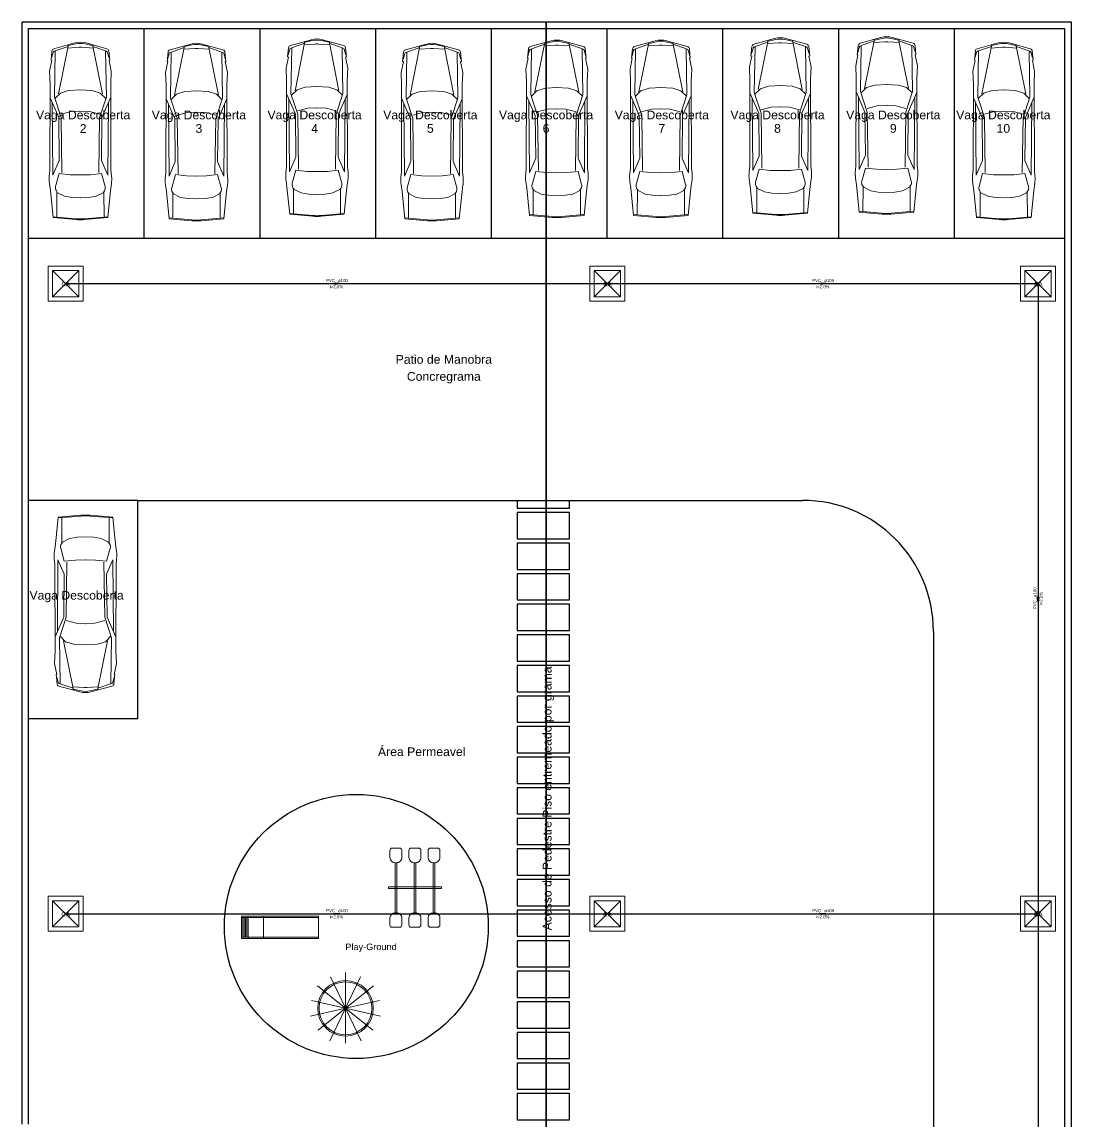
# Model space of a CAD drawing. Header units: inches. Extents: x -27 to 114, y -35 to 60.
# Drawn here: x 10.74 to 34.76, y -0.48 to 24.7 of the extents above; entities that cross this region are included whole.
import ezdxf

# ---------------------------------------------------------------- set-up
doc = ezdxf.new("R2010")
doc.units = ezdxf.units.IN
doc.header["$LTSCALE"] = 10
doc.header["$MEASUREMENT"] = 0
doc.linetypes.add('Dashed', pattern=[0.75, 0.5, -0.25])
for name, color, linetype, lineweight in [('AP-Conexões', 8, 'Continuous', 20), ('AP-Sentido tubo', 8, 'Continuous', 20), ('AP-Textos tubo', 7, 'Continuous', 20), ('AP-Tubos', 6, 'Continuous', 30), ('LINVISTA', 4, 'Continuous', 30), ('Simbolos', 160, 'Continuous', 20), ('Simbolos_int', 5, 'Continuous', 5), ('xmoveis', 253, 'Continuous', 20), ('xmuro', 4, 'Continuous', 30), ('xpiso', 4, 'Continuous', 30), ('xprojecao', 4, 'Continuous', 30), ('xtexto', 7, 'Continuous', 20)]:
    doc.layers.add(name, color=color, linetype=linetype, lineweight=lineweight)
doc.styles.add('Arial', font='arial.ttf')
doc.dimstyles.get("Standard").update_dxf_attribs({"dimtxt": 0.18, "dimasz": 0.18, "dimexe": 0.18, "dimexo": 0.0625, "dimgap": 0.09, "dimtad": 0, "dimtih": 1, "dimtoh": 1, "dimdec": 4, "dimzin": 0, "dimdsep": 46, "dimtxsty": 'Standard', "dimcen": 0.09, "dimadec": 0, "dimazin": 0, "dimtfac": 1, "dimtdec": 4, "dimtofl": 0, "dimtmove": 0, "dimatfit": 3, "dimfxl": 0, "dimtolj": 1, "dimtzin": 0, "dimarcsym": 0})

msp = doc.modelspace()

# ---------------------------------------------------------------- linework, layer by layer
at = {"layer": 'AP-Conexões', "linetype": 'Continuous'}
for p, q in [((11.737, 18.711), (11.787, 18.711)), ((11.787, 18.736), (11.787, 18.686)), ((24.09, 18.736), (24.09, 18.686)), ((24.14, 18.711), (24.09, 18.711)), ((24.14, 18.711), (24.19, 18.711)), ((24.19, 18.736), (24.19, 18.686)), ((33.953, 18.736), (33.953, 18.686)), ((34.003, 18.711), (33.953, 18.711)), ((33.978, 18.661), (34.028, 18.661)), ((34.003, 18.711), (34.003, 18.661)), ((11.737, 4.287), (11.787, 4.287)), ((11.787, 4.312), (11.787, 4.262)), ((24.09, 4.312), (24.09, 4.262)), ((24.14, 4.287), (24.09, 4.287)), ((24.14, 4.287), (24.19, 4.287)), ((24.19, 4.312), (24.19, 4.262)), ((33.953, 4.312), (33.953, 4.262)), ((34.003, 4.287), (33.953, 4.287)), ((33.978, 4.337), (34.028, 4.337)), ((34.003, 4.287), (34.003, 4.337)), ((34.003, 4.287), (34.003, 4.237)), ((33.978, 4.237), (34.028, 4.237))]:
    msp.add_line(p, q, dxfattribs=at)
at = {"layer": 'AP-Tubos'}
for p, q in [((11.787, 18.711), (24.09, 18.711)), ((24.19, 18.711), (33.953, 18.711)), ((34.003, 18.661), (34.003, 4.337)), ((11.787, 4.287), (24.09, 4.287)), ((24.19, 4.287), (33.953, 4.287)), ((34.003, 4.237), (34.003, -7.553))]:
    msp.add_line(p, q, dxfattribs=at)
at = {"layer": 'LINVISTA'}
msp.add_circle((18.393, 3.996), 3.022, dxfattribs=at)
at = {"layer": 'Simbolos', "linetype": 'Continuous'}
for points in [[(11.337, 18.311), (12.137, 18.311), (12.137, 19.111), (11.337, 19.111), (11.337, 18.311)], [(23.74, 18.311), (24.54, 18.311), (24.54, 19.111), (23.74, 19.111), (23.74, 18.311)], [(33.603, 18.311), (34.403, 18.311), (34.403, 19.111), (33.603, 19.111), (33.603, 18.311)], [(11.337, 3.887), (12.137, 3.887), (12.137, 4.687), (11.337, 4.687), (11.337, 3.887)], [(23.74, 3.887), (24.54, 3.887), (24.54, 4.687), (23.74, 4.687), (23.74, 3.887)], [(33.603, 3.887), (34.403, 3.887), (34.403, 4.687), (33.603, 4.687), (33.603, 3.887)]]:
    msp.add_lwpolyline(points, close=True, dxfattribs=at)
at = {"layer": 'Simbolos_int', "linetype": 'Dashed'}
for p, q in [((11.437, 19.011), (12.037, 18.411)), ((12.037, 19.011), (11.437, 18.411)), ((23.84, 19.011), (24.44, 18.411)), ((24.44, 19.011), (23.84, 18.411)), ((33.703, 19.011), (34.303, 18.411)), ((34.303, 19.011), (33.703, 18.411)), ((11.437, 4.587), (12.037, 3.987)), ((12.037, 4.587), (11.437, 3.987)), ((23.84, 4.587), (24.44, 3.987)), ((24.44, 4.587), (23.84, 3.987)), ((33.703, 4.587), (34.303, 3.987)), ((34.303, 4.587), (33.703, 3.987))]:
    msp.add_line(p, q, dxfattribs=at)
for points in [[(11.437, 18.411), (12.037, 18.411), (12.037, 19.011), (11.437, 19.011), (11.437, 18.411)], [(23.84, 18.411), (24.44, 18.411), (24.44, 19.011), (23.84, 19.011), (23.84, 18.411)], [(33.703, 18.411), (34.303, 18.411), (34.303, 19.011), (33.703, 19.011), (33.703, 18.411)], [(11.437, 3.987), (12.037, 3.987), (12.037, 4.587), (11.437, 4.587), (11.437, 3.987)], [(23.84, 3.987), (24.44, 3.987), (24.44, 4.587), (23.84, 4.587), (23.84, 3.987)], [(33.703, 3.987), (34.303, 3.987), (34.303, 4.587), (33.703, 4.587), (33.703, 3.987)]]:
    msp.add_lwpolyline(points, close=True, dxfattribs=at)
at = {"layer": 'xmoveis'}
for p, q in [((11.468, 24.09), (11.946, 24.221)), ((11.799, 24.183), (11.572, 23.053)), ((11.796, 24.162), (11.973, 24.2)), ((12.354, 24.162), (12.177, 24.2)), ((12.682, 24.09), (12.204, 24.221)), ((12.35, 24.183), (12.578, 23.053)), ((14.127, 24.064), (14.604, 24.195)), ((14.454, 24.137), (14.631, 24.175)), ((15.013, 24.137), (14.836, 24.175)), ((15.34, 24.064), (14.862, 24.195)), ((16.886, 24.165), (17.363, 24.296)), ((17.21, 24.215), (16.893, 24.105)), ((17.217, 24.258), (16.989, 23.128)), ((17.462, 24.196), (17.202, 24.18)), ((17.213, 24.237), (17.39, 24.275)), ((17.522, 24.196), (17.783, 24.18)), ((17.771, 24.237), (17.594, 24.275)), ((18.099, 24.165), (17.621, 24.296)), ((17.768, 24.258), (17.995, 23.128)), ((17.774, 24.215), (18.091, 24.105)), ((19.519, 24.064), (19.997, 24.195)), ((19.847, 24.137), (20.023, 24.175)), ((20.405, 24.137), (20.228, 24.175)), ((20.733, 24.064), (20.255, 24.195)), ((22.378, 24.14), (22.856, 24.271)), ((22.703, 24.19), (22.386, 24.08)), ((22.71, 24.233), (22.482, 23.103)), ((22.706, 24.212), (22.883, 24.25)), ((23.264, 24.212), (23.087, 24.25)), ((23.592, 24.14), (23.114, 24.271)), ((23.26, 24.233), (23.488, 23.103)), ((23.267, 24.19), (23.584, 24.08)), ((24.761, 24.14), (25.239, 24.271)), ((25.086, 24.19), (24.769, 24.08)), ((25.092, 24.233), (24.864, 23.103)), ((25.088, 24.212), (25.265, 24.25)), ((25.647, 24.212), (25.47, 24.25)), ((25.974, 24.14), (25.497, 24.271)), ((25.643, 24.233), (25.871, 23.103)), ((25.65, 24.19), (25.966, 24.08)), ((27.495, 24.19), (27.972, 24.321)), ((27.819, 24.24), (27.503, 24.13)), ((27.826, 24.283), (27.598, 23.153)), ((28.071, 24.221), (27.811, 24.205)), ((27.822, 24.262), (27.999, 24.3)), ((28.131, 24.221), (28.392, 24.205)), ((28.381, 24.262), (28.204, 24.3)), ((28.708, 24.19), (28.23, 24.321)), ((28.377, 24.283), (28.605, 23.153)), ((28.383, 24.24), (28.7, 24.13)), ((29.927, 24.215), (30.405, 24.346)), ((30.252, 24.266), (29.936, 24.155)), ((30.259, 24.308), (30.031, 23.178)), ((30.504, 24.246), (30.244, 24.23)), ((30.255, 24.287), (30.432, 24.325)), ((30.564, 24.246), (30.825, 24.23)), ((30.814, 24.287), (30.637, 24.325)), ((31.141, 24.215), (30.663, 24.346)), ((30.81, 24.308), (31.038, 23.178)), ((30.816, 24.266), (31.133, 24.155)), ((32.611, 24.09), (33.089, 24.221)), ((32.943, 24.183), (32.715, 23.053)), ((32.939, 24.162), (33.116, 24.2)), ((33.497, 24.162), (33.32, 24.2)), ((33.825, 24.09), (33.347, 24.221)), ((33.493, 24.183), (33.721, 23.053)), ((11.402, 23.826), (11.423, 24.037)), ((11.45, 24.002), (11.413, 23.869)), ((11.793, 24.14), (11.476, 24.03)), ((11.496, 24.032), (11.48, 22.983)), ((12.045, 24.121), (11.784, 24.105)), ((12.105, 24.121), (12.365, 24.105)), ((12.357, 24.14), (12.674, 24.03)), ((12.653, 24.032), (12.67, 22.983)), ((12.699, 24.002), (12.736, 23.869)), ((12.748, 23.826), (12.726, 24.037)), ((14.061, 23.8), (14.082, 24.012)), ((14.109, 23.977), (14.072, 23.844)), ((14.451, 24.115), (14.135, 24.005)), ((14.155, 24.007), (14.138, 22.957)), ((14.458, 24.158), (14.23, 23.027)), ((14.703, 24.096), (14.443, 24.08)), ((14.763, 24.096), (15.024, 24.08)), ((15.009, 24.158), (15.237, 23.027)), ((15.015, 24.115), (15.332, 24.005)), ((15.312, 24.007), (15.329, 22.957)), ((15.358, 23.977), (15.395, 23.844)), ((15.406, 23.8), (15.385, 24.012)), ((16.819, 23.901), (16.841, 24.112)), ((16.868, 24.077), (16.831, 23.944)), ((16.914, 24.107), (16.897, 23.058)), ((18.071, 24.107), (18.087, 23.058)), ((18.117, 24.077), (18.154, 23.944)), ((18.165, 23.901), (18.144, 24.112)), ((19.453, 23.8), (19.474, 24.012)), ((19.501, 23.977), (19.464, 23.844)), ((19.844, 24.115), (19.527, 24.005)), ((19.547, 24.007), (19.531, 22.957)), ((19.85, 24.158), (19.623, 23.027)), ((20.096, 24.096), (19.835, 24.08)), ((20.156, 24.096), (20.416, 24.08)), ((20.401, 24.158), (20.629, 23.027)), ((20.408, 24.115), (20.725, 24.005)), ((20.704, 24.007), (20.721, 22.957)), ((20.75, 23.977), (20.787, 23.844)), ((20.798, 23.8), (20.777, 24.012)), ((22.312, 23.876), (22.334, 24.087)), ((22.36, 24.052), (22.324, 23.919)), ((22.406, 24.082), (22.39, 23.033)), ((22.955, 24.171), (22.694, 24.155)), ((23.015, 24.171), (23.276, 24.155)), ((23.564, 24.082), (23.58, 23.033)), ((23.61, 24.052), (23.646, 23.919)), ((23.658, 23.876), (23.636, 24.087)), ((24.695, 23.876), (24.716, 24.087)), ((24.743, 24.052), (24.706, 23.919)), ((24.789, 24.082), (24.772, 23.033)), ((25.338, 24.171), (25.077, 24.155)), ((25.398, 24.171), (25.658, 24.155)), ((25.946, 24.082), (25.963, 23.033)), ((25.992, 24.052), (26.029, 23.919)), ((26.04, 23.876), (26.019, 24.087)), ((27.395, 23.674), (27.446, 23.922)), ((27.429, 23.926), (27.45, 24.137)), ((27.446, 23.922), (27.429, 23.926)), ((27.477, 24.102), (27.44, 23.969)), ((27.523, 24.132), (27.506, 23.083)), ((28.68, 24.132), (28.697, 23.083)), ((28.726, 24.102), (28.763, 23.969)), ((28.774, 23.926), (28.753, 24.137)), ((28.757, 23.922), (28.774, 23.926)), ((28.808, 23.674), (28.757, 23.922)), ((29.827, 23.699), (29.879, 23.947)), ((29.862, 23.951), (29.883, 24.162)), ((29.879, 23.947), (29.862, 23.951)), ((29.91, 24.128), (29.873, 23.994)), ((29.956, 24.157), (29.939, 23.108)), ((31.113, 24.157), (31.13, 23.108)), ((31.159, 24.128), (31.196, 23.994)), ((31.207, 23.951), (31.186, 24.162)), ((31.19, 23.947), (31.207, 23.951)), ((31.241, 23.699), (31.19, 23.947)), ((32.545, 23.826), (32.567, 24.037)), ((32.593, 24.002), (32.557, 23.869)), ((32.936, 24.14), (32.619, 24.03)), ((32.639, 24.032), (32.623, 22.983)), ((33.188, 24.121), (32.927, 24.105)), ((33.248, 24.121), (33.509, 24.105)), ((33.5, 24.14), (33.817, 24.03)), ((33.797, 24.032), (33.813, 22.983)), ((33.843, 24.002), (33.879, 23.869)), ((33.891, 23.826), (33.869, 24.037)), ((11.368, 23.574), (11.419, 23.821)), ((11.419, 23.821), (11.402, 23.826)), ((12.73, 23.821), (12.748, 23.826)), ((12.782, 23.574), (12.73, 23.821)), ((14.027, 23.548), (14.078, 23.796)), ((14.078, 23.796), (14.061, 23.8)), ((15.389, 23.796), (15.406, 23.8)), ((15.44, 23.548), (15.389, 23.796)), ((16.786, 23.649), (16.837, 23.897)), ((16.837, 23.897), (16.819, 23.901)), ((18.148, 23.897), (18.165, 23.901)), ((18.199, 23.649), (18.148, 23.897)), ((19.419, 23.548), (19.47, 23.796)), ((19.47, 23.796), (19.453, 23.8)), ((20.781, 23.796), (20.798, 23.8)), ((20.833, 23.548), (20.781, 23.796)), ((22.278, 23.624), (22.33, 23.871)), ((22.33, 23.871), (22.312, 23.876)), ((23.64, 23.871), (23.658, 23.876)), ((23.692, 23.624), (23.64, 23.871)), ((24.661, 23.624), (24.712, 23.871)), ((24.712, 23.871), (24.695, 23.876)), ((26.023, 23.871), (26.04, 23.876)), ((26.074, 23.624), (26.023, 23.871)), ((27.407, 23.381), (27.395, 23.674)), ((28.796, 23.381), (28.808, 23.674)), ((29.84, 23.406), (29.827, 23.699)), ((31.229, 23.406), (31.241, 23.699)), ((32.511, 23.574), (32.563, 23.821)), ((32.563, 23.821), (32.545, 23.826)), ((33.873, 23.821), (33.891, 23.826)), ((33.925, 23.574), (33.873, 23.821)), ((11.38, 23.281), (11.368, 23.574)), ((12.769, 23.281), (12.782, 23.574)), ((14.039, 23.256), (14.027, 23.548)), ((15.428, 23.256), (15.44, 23.548)), ((16.798, 23.356), (16.786, 23.649)), ((18.187, 23.356), (18.199, 23.649)), ((19.431, 23.256), (19.419, 23.548)), ((20.82, 23.256), (20.833, 23.548)), ((22.29, 23.331), (22.278, 23.624)), ((23.68, 23.331), (23.692, 23.624)), ((24.673, 23.331), (24.661, 23.624)), ((26.062, 23.331), (26.074, 23.624)), ((32.523, 23.281), (32.511, 23.574)), ((33.913, 23.281), (33.925, 23.574)), ((11.375, 21.307), (11.38, 23.281)), ((12.775, 21.307), (12.769, 23.281)), ((14.033, 21.281), (14.039, 23.256)), ((15.433, 21.281), (15.428, 23.256)), ((16.792, 21.382), (16.798, 23.356)), ((17.223, 23.208), (17.036, 23.149)), ((17.505, 23.223), (17.223, 23.208)), ((17.479, 23.223), (17.762, 23.208)), ((17.762, 23.208), (17.949, 23.149)), ((18.192, 21.382), (18.187, 23.356)), ((19.426, 21.281), (19.431, 23.256)), ((20.826, 21.281), (20.82, 23.256)), ((22.285, 21.357), (22.29, 23.331)), ((22.716, 23.183), (22.528, 23.124)), ((22.998, 23.198), (22.716, 23.183)), ((22.972, 23.198), (23.254, 23.183)), ((23.254, 23.183), (23.442, 23.124)), ((23.685, 21.357), (23.68, 23.331)), ((24.668, 21.357), (24.673, 23.331)), ((25.098, 23.183), (24.911, 23.124)), ((25.381, 23.198), (25.098, 23.183)), ((25.355, 23.198), (25.637, 23.183)), ((25.637, 23.183), (25.824, 23.124)), ((26.068, 21.357), (26.062, 23.331)), ((27.401, 21.407), (27.407, 23.381)), ((27.645, 23.174), (27.518, 23.051)), ((27.832, 23.233), (27.645, 23.174)), ((28.114, 23.248), (27.832, 23.233)), ((28.088, 23.248), (28.371, 23.233)), ((28.371, 23.233), (28.558, 23.174)), ((28.558, 23.174), (28.685, 23.051)), ((28.801, 21.407), (28.796, 23.381)), ((29.834, 21.432), (29.84, 23.406)), ((30.078, 23.199), (29.951, 23.076)), ((30.265, 23.258), (30.078, 23.199)), ((30.547, 23.273), (30.265, 23.258)), ((30.521, 23.273), (30.804, 23.258)), ((30.804, 23.258), (30.991, 23.199)), ((30.991, 23.199), (31.118, 23.076)), ((31.234, 21.432), (31.229, 23.406)), ((32.518, 21.307), (32.523, 23.281)), ((33.918, 21.307), (33.913, 23.281)), ((11.383, 22.964), (11.58, 22.511)), ((11.48, 22.983), (11.634, 22.514)), ((11.618, 23.074), (11.491, 22.951)), ((11.805, 23.132), (11.618, 23.074)), ((12.088, 23.148), (11.805, 23.132)), ((12.062, 23.148), (12.344, 23.132)), ((12.344, 23.132), (12.531, 23.074)), ((12.67, 22.983), (12.516, 22.514)), ((12.531, 23.074), (12.658, 22.951)), ((12.766, 22.964), (12.569, 22.511)), ((14.042, 22.939), (14.239, 22.486)), ((14.138, 22.957), (14.292, 22.489)), ((14.277, 23.049), (14.15, 22.926)), ((14.464, 23.107), (14.277, 23.049)), ((14.746, 23.123), (14.464, 23.107)), ((14.72, 23.123), (15.003, 23.107)), ((15.003, 23.107), (15.19, 23.049)), ((15.329, 22.957), (15.174, 22.489)), ((15.19, 23.049), (15.317, 22.926)), ((15.425, 22.939), (15.228, 22.486)), ((16.801, 23.039), (16.998, 22.587)), ((16.863, 21.273), (16.849, 22.929)), ((16.897, 23.058), (17.051, 22.589)), ((17.036, 23.149), (16.909, 23.026)), ((18.087, 23.058), (17.933, 22.589)), ((17.949, 23.149), (18.076, 23.026)), ((18.184, 23.039), (17.987, 22.587)), ((18.122, 21.273), (18.136, 22.929)), ((19.434, 22.939), (19.631, 22.486)), ((19.531, 22.957), (19.685, 22.489)), ((19.669, 23.049), (19.542, 22.926)), ((19.856, 23.107), (19.669, 23.049)), ((20.139, 23.123), (19.856, 23.107)), ((20.113, 23.123), (20.395, 23.107)), ((20.395, 23.107), (20.582, 23.049)), ((20.721, 22.957), (20.567, 22.489)), ((20.582, 23.049), (20.709, 22.926)), ((20.817, 22.939), (20.62, 22.486)), ((22.293, 23.014), (22.491, 22.562)), ((22.39, 23.033), (22.544, 22.564)), ((22.528, 23.124), (22.401, 23.001)), ((23.58, 23.033), (23.426, 22.564)), ((23.442, 23.124), (23.569, 23.001)), ((23.677, 23.014), (23.479, 22.562)), ((24.676, 23.014), (24.873, 22.562)), ((24.772, 23.033), (24.927, 22.564)), ((24.911, 23.124), (24.784, 23.001)), ((25.963, 23.033), (25.809, 22.564)), ((25.824, 23.124), (25.951, 23.001)), ((26.059, 23.014), (25.862, 22.562)), ((27.41, 23.064), (27.607, 22.612)), ((27.472, 21.298), (27.458, 22.954)), ((27.506, 23.083), (27.66, 22.614)), ((28.697, 23.083), (28.542, 22.614)), ((28.793, 23.064), (28.596, 22.612)), ((28.731, 21.298), (28.745, 22.954)), ((29.843, 23.089), (30.04, 22.637)), ((29.905, 21.323), (29.891, 22.979)), ((29.939, 23.108), (30.093, 22.639)), ((31.13, 23.108), (30.975, 22.639)), ((31.226, 23.089), (31.029, 22.637)), ((31.164, 21.323), (31.178, 22.979)), ((32.526, 22.964), (32.724, 22.511)), ((32.623, 22.983), (32.777, 22.514)), ((32.761, 23.074), (32.634, 22.951)), ((32.949, 23.132), (32.761, 23.074)), ((33.231, 23.148), (32.949, 23.132)), ((33.205, 23.148), (33.487, 23.132)), ((33.487, 23.132), (33.675, 23.074)), ((33.813, 22.983), (33.659, 22.514)), ((33.675, 23.074), (33.802, 22.951)), ((33.91, 22.964), (33.712, 22.511)), ((11.445, 21.198), (11.431, 22.854)), ((12.704, 21.198), (12.718, 22.854)), ((14.104, 21.173), (14.09, 22.829)), ((15.363, 21.173), (15.377, 22.829)), ((17.28, 22.728), (17.05, 22.667)), ((17.503, 22.737), (17.28, 22.728)), ((17.482, 22.737), (17.705, 22.728)), ((17.705, 22.728), (17.934, 22.667)), ((19.496, 21.173), (19.482, 22.829)), ((20.755, 21.173), (20.769, 22.829)), ((22.356, 21.248), (22.341, 22.904)), ((22.773, 22.703), (22.543, 22.642)), ((22.995, 22.712), (22.773, 22.703)), ((22.975, 22.712), (23.197, 22.703)), ((23.197, 22.703), (23.427, 22.642)), ((23.614, 21.248), (23.629, 22.904)), ((24.738, 21.248), (24.724, 22.904)), ((25.155, 22.703), (24.926, 22.642)), ((25.378, 22.712), (25.155, 22.703)), ((25.357, 22.712), (25.58, 22.703)), ((25.58, 22.703), (25.81, 22.642)), ((25.997, 21.248), (26.011, 22.904)), ((27.889, 22.753), (27.659, 22.692)), ((28.112, 22.762), (27.889, 22.753)), ((28.091, 22.762), (28.314, 22.753)), ((28.314, 22.753), (28.543, 22.692)), ((30.322, 22.778), (30.092, 22.717)), ((30.545, 22.787), (30.322, 22.778)), ((30.524, 22.787), (30.747, 22.778)), ((30.747, 22.778), (30.976, 22.717)), ((32.589, 21.198), (32.574, 22.854)), ((33.847, 21.198), (33.862, 22.854)), ((11.58, 22.511), (11.59, 21.53)), ((11.862, 22.653), (11.633, 22.592)), ((11.634, 22.514), (11.652, 21.253)), ((12.085, 22.661), (11.862, 22.653)), ((12.064, 22.661), (12.287, 22.653)), ((12.287, 22.653), (12.517, 22.592)), ((12.516, 22.514), (12.498, 21.253)), ((12.569, 22.511), (12.56, 21.53)), ((14.239, 22.486), (14.248, 21.505)), ((14.521, 22.627), (14.291, 22.567)), ((14.292, 22.489), (14.31, 21.228)), ((14.744, 22.636), (14.521, 22.627)), ((14.723, 22.636), (14.946, 22.627)), ((14.946, 22.627), (15.175, 22.567)), ((15.174, 22.489), (15.156, 21.228)), ((15.228, 22.486), (15.218, 21.505)), ((16.998, 22.587), (17.007, 21.605)), ((17.051, 22.589), (17.069, 21.329)), ((17.933, 22.589), (17.915, 21.329)), ((17.987, 22.587), (17.977, 21.605)), ((19.631, 22.486), (19.641, 21.505)), ((19.913, 22.627), (19.684, 22.567)), ((19.685, 22.489), (19.703, 21.228)), ((20.136, 22.636), (19.913, 22.627)), ((20.115, 22.636), (20.338, 22.627)), ((20.338, 22.627), (20.568, 22.567)), ((20.567, 22.489), (20.549, 21.228)), ((20.62, 22.486), (20.611, 21.505)), ((22.491, 22.562), (22.5, 21.58)), ((22.544, 22.564), (22.562, 21.304)), ((23.426, 22.564), (23.408, 21.304)), ((23.479, 22.562), (23.47, 21.58)), ((24.873, 22.562), (24.883, 21.58)), ((24.927, 22.564), (24.945, 21.304)), ((25.809, 22.564), (25.791, 21.304)), ((25.862, 22.562), (25.853, 21.58)), ((27.607, 22.612), (27.616, 21.63)), ((27.66, 22.614), (27.678, 21.354)), ((28.542, 22.614), (28.524, 21.354)), ((28.596, 22.612), (28.586, 21.63)), ((30.04, 22.637), (30.049, 21.655)), ((30.093, 22.639), (30.111, 21.379)), ((30.975, 22.639), (30.957, 21.379)), ((31.029, 22.637), (31.019, 21.655)), ((32.724, 22.511), (32.733, 21.53)), ((33.006, 22.653), (32.776, 22.592)), ((32.777, 22.514), (32.795, 21.253)), ((33.228, 22.661), (33.006, 22.653)), ((33.208, 22.661), (33.43, 22.653)), ((33.43, 22.653), (33.66, 22.592)), ((33.659, 22.514), (33.641, 21.253)), ((33.712, 22.511), (33.703, 21.53)), ((30.049, 21.655), (29.905, 21.323)), ((31.019, 21.655), (31.164, 21.323)), ((11.59, 21.53), (11.445, 21.198)), ((12.56, 21.53), (12.704, 21.198)), ((14.248, 21.505), (14.104, 21.173)), ((15.218, 21.505), (15.363, 21.173)), ((17.007, 21.605), (16.863, 21.273)), ((17.977, 21.605), (18.122, 21.273)), ((19.641, 21.505), (19.496, 21.173)), ((20.611, 21.505), (20.755, 21.173)), ((22.5, 21.58), (22.356, 21.248)), ((23.47, 21.58), (23.614, 21.248)), ((24.883, 21.58), (24.738, 21.248)), ((25.853, 21.58), (25.997, 21.248)), ((27.388, 21.275), (27.401, 21.407)), ((27.616, 21.63), (27.472, 21.298)), ((28.586, 21.63), (28.731, 21.298)), ((28.814, 21.275), (28.801, 21.407)), ((29.821, 21.301), (29.834, 21.432)), ((31.247, 21.301), (31.234, 21.432)), ((32.733, 21.53), (32.589, 21.198)), ((33.703, 21.53), (33.847, 21.198)), ((11.362, 21.175), (11.375, 21.307)), ((11.591, 21.231), (11.508, 20.933)), ((11.843, 21.203), (11.591, 21.231)), ((12.083, 21.2), (11.843, 21.203)), ((12.067, 21.2), (12.306, 21.203)), ((12.306, 21.203), (12.559, 21.231)), ((12.559, 21.231), (12.641, 20.933)), ((12.788, 21.175), (12.775, 21.307)), ((14.02, 21.15), (14.033, 21.281)), ((14.25, 21.206), (14.167, 20.908)), ((14.502, 21.178), (14.25, 21.206)), ((14.741, 21.175), (14.502, 21.178)), ((14.726, 21.175), (14.965, 21.178)), ((14.965, 21.178), (15.217, 21.206)), ((15.217, 21.206), (15.3, 20.908)), ((15.446, 21.15), (15.433, 21.281)), ((16.779, 21.25), (16.792, 21.382)), ((17.008, 21.306), (16.926, 21.008)), ((17.261, 21.279), (17.008, 21.306)), ((17.5, 21.276), (17.261, 21.279)), ((17.484, 21.276), (17.724, 21.279)), ((17.724, 21.279), (17.976, 21.306)), ((17.976, 21.306), (18.059, 21.008)), ((18.205, 21.25), (18.192, 21.382)), ((19.413, 21.15), (19.426, 21.281)), ((19.642, 21.206), (19.559, 20.908)), ((19.894, 21.178), (19.642, 21.206)), ((20.134, 21.175), (19.894, 21.178)), ((20.118, 21.175), (20.357, 21.178)), ((20.357, 21.178), (20.61, 21.206)), ((20.61, 21.206), (20.692, 20.908)), ((20.839, 21.15), (20.826, 21.281)), ((22.272, 21.225), (22.285, 21.357)), ((22.501, 21.281), (22.419, 20.983)), ((22.753, 21.254), (22.501, 21.281)), ((22.993, 21.25), (22.753, 21.254)), ((22.977, 21.25), (23.217, 21.254)), ((23.217, 21.254), (23.469, 21.281)), ((23.469, 21.281), (23.551, 20.983)), ((23.698, 21.225), (23.685, 21.357)), ((24.655, 21.225), (24.668, 21.357)), ((24.884, 21.281), (24.801, 20.983)), ((25.136, 21.254), (24.884, 21.281)), ((25.375, 21.25), (25.136, 21.254)), ((25.36, 21.25), (25.599, 21.254)), ((25.599, 21.254), (25.851, 21.281)), ((25.851, 21.281), (25.934, 20.983)), ((26.081, 21.225), (26.068, 21.357)), ((27.618, 21.331), (27.535, 21.033)), ((27.87, 21.304), (27.618, 21.331)), ((28.109, 21.301), (27.87, 21.304)), ((28.094, 21.301), (28.333, 21.304)), ((28.333, 21.304), (28.585, 21.331)), ((28.585, 21.331), (28.668, 21.033)), ((30.051, 21.356), (29.968, 21.059)), ((30.303, 21.329), (30.051, 21.356)), ((30.542, 21.326), (30.303, 21.329)), ((30.527, 21.326), (30.766, 21.329)), ((30.766, 21.329), (31.018, 21.356)), ((31.018, 21.356), (31.101, 21.059)), ((32.505, 21.175), (32.518, 21.307)), ((32.734, 21.231), (32.652, 20.933)), ((32.986, 21.203), (32.734, 21.231)), ((33.226, 21.2), (32.986, 21.203)), ((33.21, 21.2), (33.45, 21.203)), ((33.45, 21.203), (33.702, 21.231)), ((33.702, 21.231), (33.784, 20.933)), ((33.931, 21.175), (33.918, 21.307)), ((11.388, 20.844), (11.366, 21.001)), ((12.762, 20.844), (12.784, 21.001)), ((14.046, 20.819), (14.024, 20.976)), ((15.42, 20.819), (15.443, 20.976)), ((16.805, 20.919), (16.783, 21.076)), ((16.867, 20.298), (16.805, 20.919)), ((16.942, 20.908), (16.969, 20.867)), ((18.043, 20.908), (18.015, 20.867)), ((18.118, 20.298), (18.179, 20.919)), ((18.179, 20.919), (18.201, 21.076)), ((19.439, 20.819), (19.417, 20.976)), ((20.813, 20.819), (20.835, 20.976)), ((22.298, 20.894), (22.276, 21.051)), ((23.672, 20.894), (23.694, 21.051)), ((24.681, 20.894), (24.658, 21.051)), ((26.055, 20.894), (26.077, 21.051)), ((27.414, 20.944), (27.392, 21.101)), ((27.476, 20.323), (27.414, 20.944)), ((27.551, 20.933), (27.578, 20.892)), ((27.562, 20.9), (27.56, 20.337)), ((27.562, 20.9), (27.738, 20.813)), ((28.641, 20.9), (28.465, 20.813)), ((28.652, 20.933), (28.625, 20.892)), ((28.641, 20.9), (28.643, 20.337)), ((28.727, 20.323), (28.788, 20.944)), ((28.788, 20.944), (28.811, 21.101)), ((29.847, 20.97), (29.825, 21.126)), ((29.909, 20.348), (29.847, 20.97)), ((29.984, 20.958), (30.011, 20.918)), ((29.995, 20.926), (29.993, 20.363)), ((29.995, 20.926), (30.171, 20.838)), ((31.074, 20.926), (30.898, 20.838)), ((31.085, 20.958), (31.058, 20.918)), ((31.074, 20.926), (31.076, 20.363)), ((31.16, 20.348), (31.221, 20.97)), ((31.221, 20.97), (31.244, 21.126)), ((32.531, 20.844), (32.509, 21.001)), ((33.905, 20.844), (33.927, 21.001)), ((11.449, 20.222), (11.388, 20.844)), ((11.524, 20.833), (11.552, 20.792)), ((11.535, 20.8), (11.533, 20.237)), ((11.535, 20.8), (11.712, 20.713)), ((11.712, 20.713), (11.884, 20.683)), ((11.884, 20.683), (12.069, 20.675)), ((12.266, 20.683), (12.081, 20.675)), ((12.438, 20.713), (12.266, 20.683)), ((12.614, 20.8), (12.438, 20.713)), ((12.625, 20.833), (12.598, 20.792)), ((12.614, 20.8), (12.616, 20.237)), ((12.7, 20.222), (12.762, 20.844)), ((14.108, 20.197), (14.046, 20.819)), ((14.183, 20.808), (14.21, 20.767)), ((14.194, 20.775), (14.192, 20.212)), ((14.194, 20.775), (14.37, 20.687)), ((14.37, 20.687), (14.543, 20.658)), ((14.543, 20.658), (14.728, 20.65)), ((14.924, 20.658), (14.739, 20.65)), ((15.097, 20.687), (14.924, 20.658)), ((15.273, 20.775), (15.097, 20.687)), ((15.284, 20.808), (15.257, 20.767)), ((15.273, 20.775), (15.275, 20.212)), ((15.359, 20.197), (15.42, 20.819)), ((16.953, 20.875), (16.951, 20.312)), ((16.953, 20.875), (17.129, 20.788)), ((17.129, 20.788), (17.301, 20.758)), ((17.301, 20.758), (17.486, 20.751)), ((17.683, 20.758), (17.498, 20.751)), ((17.855, 20.788), (17.683, 20.758)), ((18.032, 20.875), (17.855, 20.788)), ((18.032, 20.875), (18.034, 20.312)), ((19.5, 20.197), (19.439, 20.819)), ((19.575, 20.808), (19.603, 20.767)), ((19.586, 20.775), (19.584, 20.212)), ((19.586, 20.775), (19.763, 20.687)), ((19.763, 20.687), (19.935, 20.658)), ((19.935, 20.658), (20.12, 20.65)), ((20.317, 20.658), (20.132, 20.65)), ((20.489, 20.687), (20.317, 20.658)), ((20.665, 20.775), (20.489, 20.687)), ((20.676, 20.808), (20.649, 20.767)), ((20.665, 20.775), (20.667, 20.212)), ((20.751, 20.197), (20.813, 20.819)), ((22.36, 20.272), (22.298, 20.894)), ((22.435, 20.883), (22.462, 20.842)), ((22.446, 20.85), (22.444, 20.287)), ((22.446, 20.85), (22.622, 20.763)), ((22.622, 20.763), (22.794, 20.733)), ((22.794, 20.733), (22.979, 20.726)), ((23.176, 20.733), (22.991, 20.726)), ((23.348, 20.763), (23.176, 20.733)), ((23.524, 20.85), (23.348, 20.763)), ((23.535, 20.883), (23.508, 20.842)), ((23.524, 20.85), (23.526, 20.287)), ((23.61, 20.272), (23.672, 20.894)), ((24.742, 20.272), (24.681, 20.894)), ((24.817, 20.883), (24.844, 20.842)), ((24.828, 20.85), (24.826, 20.287)), ((24.828, 20.85), (25.004, 20.763)), ((25.004, 20.763), (25.177, 20.733)), ((25.177, 20.733), (25.362, 20.726)), ((25.558, 20.733), (25.373, 20.726)), ((25.731, 20.763), (25.558, 20.733)), ((25.907, 20.85), (25.731, 20.763)), ((25.918, 20.883), (25.891, 20.842)), ((25.907, 20.85), (25.909, 20.287)), ((25.993, 20.272), (26.055, 20.894)), ((27.738, 20.813), (27.911, 20.783)), ((27.911, 20.783), (28.096, 20.776)), ((28.292, 20.783), (28.107, 20.776)), ((28.465, 20.813), (28.292, 20.783)), ((30.171, 20.838), (30.344, 20.808)), ((30.344, 20.808), (30.529, 20.801)), ((30.725, 20.808), (30.54, 20.801)), ((30.898, 20.838), (30.725, 20.808)), ((32.593, 20.222), (32.531, 20.844)), ((32.668, 20.833), (32.695, 20.792)), ((32.679, 20.8), (32.677, 20.237)), ((32.679, 20.8), (32.855, 20.713)), ((32.855, 20.713), (33.027, 20.683)), ((33.027, 20.683), (33.212, 20.675)), ((33.409, 20.683), (33.224, 20.675)), ((33.581, 20.713), (33.409, 20.683)), ((33.757, 20.8), (33.581, 20.713)), ((33.768, 20.833), (33.741, 20.792)), ((33.757, 20.8), (33.759, 20.237)), ((33.843, 20.222), (33.905, 20.844)), ((11.97, 20.177), (11.449, 20.222)), ((11.97, 20.196), (11.45, 20.241)), ((12.18, 20.196), (12.699, 20.241)), ((12.18, 20.177), (12.7, 20.222)), ((14.628, 20.152), (14.108, 20.197)), ((14.628, 20.171), (14.109, 20.216)), ((14.838, 20.171), (15.358, 20.216)), ((14.838, 20.152), (15.359, 20.197)), ((17.387, 20.253), (16.867, 20.298)), ((17.387, 20.271), (16.868, 20.316)), ((17.597, 20.271), (18.117, 20.316)), ((17.597, 20.253), (18.118, 20.298)), ((20.021, 20.152), (19.5, 20.197)), ((20.021, 20.171), (19.501, 20.216)), ((20.231, 20.171), (20.75, 20.216)), ((20.231, 20.152), (20.751, 20.197)), ((22.88, 20.228), (22.36, 20.272)), ((22.88, 20.246), (22.361, 20.291)), ((23.09, 20.246), (23.609, 20.291)), ((23.09, 20.228), (23.61, 20.272)), ((25.263, 20.228), (24.742, 20.272)), ((25.263, 20.246), (24.743, 20.291)), ((25.473, 20.246), (25.992, 20.291)), ((25.473, 20.228), (25.993, 20.272)), ((27.996, 20.278), (27.476, 20.323)), ((27.996, 20.296), (27.477, 20.341)), ((28.206, 20.296), (28.726, 20.341)), ((28.206, 20.278), (28.727, 20.323)), ((30.429, 20.303), (29.909, 20.348)), ((30.429, 20.322), (29.91, 20.367)), ((30.639, 20.322), (31.159, 20.367)), ((30.639, 20.303), (31.16, 20.348)), ((33.113, 20.177), (32.593, 20.222)), ((33.113, 20.196), (32.594, 20.241)), ((33.323, 20.196), (33.842, 20.241)), ((33.323, 20.177), (33.843, 20.222)), ((11.566, 13.366), (11.504, 12.744)), ((12.086, 13.411), (11.566, 13.366)), ((12.086, 13.392), (11.567, 13.347)), ((11.652, 12.788), (11.65, 13.351)), ((12.296, 13.411), (12.817, 13.366)), ((12.296, 13.392), (12.816, 13.347)), ((12.731, 12.788), (12.733, 13.351)), ((12.817, 13.366), (12.878, 12.744)), ((11.652, 12.788), (11.828, 12.876)), ((11.828, 12.876), (12, 12.906)), ((12, 12.906), (12.185, 12.913)), ((12.382, 12.906), (12.197, 12.913)), ((12.554, 12.876), (12.382, 12.906)), ((12.731, 12.788), (12.554, 12.876)), ((11.504, 12.744), (11.482, 12.588)), ((11.707, 12.358), (11.625, 12.655)), ((11.641, 12.756), (11.668, 12.796)), ((12.675, 12.358), (12.758, 12.655)), ((12.742, 12.756), (12.714, 12.796)), ((12.878, 12.744), (12.9, 12.588)), ((11.478, 12.413), (11.491, 12.282)), ((11.562, 12.391), (11.548, 10.735)), ((11.706, 12.059), (11.562, 12.391)), ((11.96, 12.385), (11.707, 12.358)), ((12.199, 12.388), (11.96, 12.385)), ((12.183, 12.388), (12.423, 12.385)), ((12.423, 12.385), (12.675, 12.358)), ((12.676, 12.059), (12.821, 12.391)), ((12.821, 12.391), (12.835, 10.735)), ((12.904, 12.413), (12.891, 12.282)), ((11.491, 12.282), (11.497, 10.308)), ((11.75, 11.075), (11.768, 12.335)), ((12.632, 11.075), (12.614, 12.335)), ((12.891, 12.282), (12.886, 10.308)), ((11.697, 11.077), (11.706, 12.059)), ((12.686, 11.077), (12.676, 12.059)), ((11.5, 10.625), (11.697, 11.077)), ((11.596, 10.606), (11.75, 11.075)), ((11.979, 10.936), (11.749, 10.997)), ((12.202, 10.927), (11.979, 10.936)), ((12.181, 10.927), (12.404, 10.936)), ((12.404, 10.936), (12.633, 10.997)), ((12.786, 10.606), (12.632, 11.075)), ((12.883, 10.625), (12.686, 11.077)), ((11.613, 9.557), (11.596, 10.606)), ((11.735, 10.515), (11.608, 10.638)), ((12.648, 10.515), (12.775, 10.638)), ((12.77, 9.557), (12.786, 10.606)), ((11.916, 9.406), (11.688, 10.536)), ((11.922, 10.456), (11.735, 10.515)), ((12.204, 10.44), (11.922, 10.456)), ((12.178, 10.44), (12.461, 10.456)), ((12.461, 10.456), (12.648, 10.515)), ((12.467, 9.406), (12.694, 10.536)), ((11.497, 10.308), (11.484, 10.015)), ((12.886, 10.308), (12.898, 10.015)), ((11.484, 10.015), (11.536, 9.767)), ((12.898, 10.015), (12.847, 9.767)), ((11.536, 9.767), (11.518, 9.763)), ((11.518, 9.763), (11.54, 9.552)), ((11.567, 9.586), (11.53, 9.72)), ((12.816, 9.586), (12.853, 9.72)), ((12.864, 9.763), (12.843, 9.552)), ((12.847, 9.767), (12.864, 9.763)), ((11.584, 9.499), (12.062, 9.368)), ((11.909, 9.448), (11.592, 9.559)), ((12.161, 9.468), (11.901, 9.484)), ((11.912, 9.427), (12.089, 9.389)), ((12.221, 9.468), (12.482, 9.484)), ((12.47, 9.427), (12.293, 9.389)), ((12.798, 9.499), (12.32, 9.368)), ((12.473, 9.448), (12.79, 9.559)), ((15.767, 4.23), (17.526, 4.23)), ((15.767, 3.72), (15.767, 4.23)), ((15.767, 4.2), (17.526, 4.2)), ((15.797, 3.75), (15.797, 4.2)), ((15.827, 3.75), (15.827, 4.2)), ((15.857, 3.75), (15.857, 4.2)), ((15.887, 3.75), (15.887, 4.2)), ((15.917, 3.72), (15.917, 4.23)), ((16.267, 3.72), (16.267, 4.23)), ((17.526, 4.23), (17.526, 3.72)), ((15.767, 3.75), (17.526, 3.75)), ((15.767, 3.72), (17.526, 3.72)), ((18.492, 2.843), (17.788, 1.381)), ((17.799, 2.843), (18.502, 1.381)), ((18.145, 1.324), (18.145, 2.945)), ((18.77, 1.624), (17.502, 2.636)), ((17.521, 1.624), (18.788, 2.636)), ((18.924, 2.301), (17.343, 1.94)), ((17.366, 2.301), (18.947, 1.94))]:
    msp.add_line(p, q, dxfattribs=at)
for points in [[(19.164, 5.739), (19.164, 5.575)], [(19.385, 5.789), (19.214, 5.789)], [(19.435, 5.575), (19.435, 5.739)], [(19.599, 5.739), (19.599, 5.575)], [(19.821, 5.789), (19.649, 5.789)], [(19.871, 5.575), (19.871, 5.739)], [(20.035, 5.739), (20.035, 5.575)], [(20.256, 5.789), (20.085, 5.789)], [(20.306, 5.575), (20.306, 5.739)], [(19.284, 5.455), (19.315, 5.455)], [(19.719, 5.455), (19.751, 5.455)], [(20.155, 5.455), (20.186, 5.455)], [(19.284, 4.312), (19.315, 4.312)], [(19.719, 4.312), (19.751, 4.312)], [(20.155, 4.312), (20.186, 4.312)], [(19.164, 4.029), (19.164, 4.192)], [(19.435, 4.192), (19.435, 4.029)], [(19.599, 4.029), (19.599, 4.192)], [(19.871, 4.192), (19.871, 4.029)], [(20.035, 4.029), (20.035, 4.192)], [(20.306, 4.192), (20.306, 4.029)], [(19.385, 3.979), (19.214, 3.979)], [(19.821, 3.979), (19.649, 3.979)], [(20.256, 3.979), (20.085, 3.979)]]:
    msp.add_lwpolyline(points, dxfattribs=at)
for points in [[(19.319, 5.455), (19.279, 5.455), (19.279, 4.312), (19.319, 4.312), (19.319, 5.455), (19.319, 5.455)], [(19.755, 5.455), (19.715, 5.455), (19.715, 4.312), (19.755, 4.312), (19.755, 5.455), (19.755, 5.455)], [(20.191, 5.455), (20.151, 5.455), (20.151, 4.312), (20.191, 4.312), (20.191, 5.455), (20.191, 5.455)], [(20.341, 4.904), (19.129, 4.904), (19.129, 4.864), (20.341, 4.864), (20.341, 4.904), (20.341, 4.904)]]:
    msp.add_lwpolyline(points, close=True, dxfattribs=at)
for radius in [0.636, 0.606]:
    msp.add_circle((18.145, 2.123), radius, dxfattribs=at)
for centre, radius, start, end in [((12.075, 23.75), 0.488, 74.6615, 105.339), ((12.075, 23.723), 0.488, 77.9053, 102.095), ((14.733, 23.725), 0.488, 74.6615, 105.339), ((14.733, 23.698), 0.488, 77.9053, 102.095), ((17.492, 23.826), 0.488, 74.6615, 105.339), ((17.492, 23.798), 0.488, 77.9053, 102.095), ((17.492, 23.71), 0.488, 86.4735, 93.5265), ((20.126, 23.725), 0.488, 74.6615, 105.339), ((20.126, 23.698), 0.488, 77.9053, 102.095), ((22.985, 23.8), 0.488, 74.6615, 105.339), ((22.985, 23.773), 0.488, 77.9053, 102.095), ((25.368, 23.8), 0.488, 74.6615, 105.339), ((25.368, 23.773), 0.488, 77.9053, 102.095), ((27.511, 24.131), 0.061, 105.339, 174.19), ((28.101, 23.851), 0.488, 74.6615, 105.339), ((28.101, 23.823), 0.488, 77.9053, 102.095), ((28.101, 23.735), 0.488, 86.4735, 93.5265), ((28.692, 24.131), 0.061, 5.8102, 74.6615), ((29.944, 24.156), 0.061, 105.339, 174.19), ((30.534, 23.876), 0.488, 74.6615, 105.339), ((30.534, 23.848), 0.488, 77.9053, 102.095), ((30.534, 23.76), 0.488, 86.4735, 93.5265), ((31.125, 24.156), 0.061, 5.8102, 74.6615), ((33.218, 23.75), 0.488, 74.6615, 105.339), ((33.218, 23.723), 0.488, 77.9053, 102.095), ((11.484, 24.031), 0.061, 105.339, 174.19), ((11.489, 23.991), 0.0406, 109.211, 164.514), ((12.075, 23.634), 0.488, 86.4735, 93.5265), ((12.66, 23.991), 0.0406, 15.4862, 70.7894), ((12.666, 24.031), 0.061, 5.8102, 74.6615), ((14.143, 24.006), 0.061, 105.339, 174.19), ((14.148, 23.966), 0.0406, 109.211, 164.514), ((14.733, 23.609), 0.488, 86.4735, 93.5265), ((15.319, 23.966), 0.0406, 15.4862, 70.7894), ((15.324, 24.006), 0.061, 5.8102, 74.6615), ((16.902, 24.106), 0.061, 105.339, 174.19), ((16.907, 24.067), 0.0406, 109.211, 164.514), ((18.078, 24.067), 0.0406, 15.4862, 70.7894), ((18.083, 24.106), 0.061, 5.8102, 74.6615), ((19.535, 24.006), 0.061, 105.339, 174.19), ((19.54, 23.966), 0.0406, 109.211, 164.514), ((20.126, 23.609), 0.488, 86.4735, 93.5265), ((20.711, 23.966), 0.0406, 15.4862, 70.7894), ((20.716, 24.006), 0.061, 5.8102, 74.6615), ((22.394, 24.081), 0.061, 105.339, 174.19), ((22.4, 24.041), 0.0406, 109.211, 164.514), ((22.985, 23.684), 0.488, 86.4735, 93.5265), ((23.57, 24.041), 0.0406, 15.4862, 70.7894), ((23.576, 24.081), 0.061, 5.8102, 74.6615), ((24.777, 24.081), 0.061, 105.339, 174.19), ((24.782, 24.041), 0.0406, 109.211, 164.514), ((25.368, 23.684), 0.488, 86.4735, 93.5265), ((25.953, 24.041), 0.0406, 15.4862, 70.7894), ((25.958, 24.081), 0.061, 5.8102, 74.6615), ((27.516, 24.092), 0.0406, 109.211, 164.514), ((28.687, 24.092), 0.0406, 15.4862, 70.7894), ((29.949, 24.117), 0.0406, 109.211, 164.514), ((31.12, 24.117), 0.0406, 15.4862, 70.7894), ((32.627, 24.031), 0.061, 105.339, 174.19), ((32.633, 23.991), 0.0406, 109.211, 164.514), ((33.218, 23.634), 0.488, 86.4735, 93.5265), ((33.803, 23.991), 0.0406, 15.4862, 70.7894), ((33.809, 24.031), 0.061, 5.8102, 74.6615), ((12.09, 21.103), 0.732, 174.374, 188.072), ((12.06, 21.103), 0.732, 351.928, 5.6257), ((17.507, 21.179), 0.732, 174.374, 188.072), ((17.477, 21.179), 0.732, 351.928, 5.6257), ((23, 21.154), 0.732, 174.374, 188.072), ((22.97, 21.154), 0.732, 351.928, 5.6257), ((25.383, 21.154), 0.732, 174.374, 188.072), ((25.353, 21.154), 0.732, 351.928, 5.6257), ((28.116, 21.204), 0.732, 174.374, 188.072), ((28.086, 21.204), 0.732, 351.928, 5.6257), ((30.549, 21.229), 0.732, 174.374, 188.072), ((30.519, 21.229), 0.732, 351.928, 5.6257), ((33.233, 21.103), 0.732, 174.374, 188.072), ((33.203, 21.103), 0.732, 351.928, 5.6257), ((11.626, 20.901), 0.122, 164.469, 213.736), ((12.524, 20.901), 0.122, 326.264, 15.5306), ((14.748, 21.078), 0.732, 174.374, 188.072), ((14.284, 20.875), 0.122, 164.469, 213.736), ((15.182, 20.875), 0.122, 326.264, 15.5306), ((14.718, 21.078), 0.732, 351.928, 5.6257), ((17.043, 20.976), 0.122, 164.469, 213.736), ((17.941, 20.976), 0.122, 326.264, 15.5306), ((20.141, 21.078), 0.732, 174.374, 188.072), ((19.677, 20.875), 0.122, 164.469, 213.736), ((20.575, 20.875), 0.122, 326.264, 15.5306), ((20.111, 21.078), 0.732, 351.928, 5.6257), ((22.536, 20.951), 0.122, 164.469, 213.736), ((23.434, 20.951), 0.122, 326.264, 15.5306), ((24.919, 20.951), 0.122, 164.469, 213.736), ((25.817, 20.951), 0.122, 326.264, 15.5306), ((27.652, 21.001), 0.122, 164.469, 213.736), ((28.55, 21.001), 0.122, 326.264, 15.5306), ((30.085, 21.026), 0.122, 164.469, 213.736), ((30.983, 21.026), 0.122, 326.264, 15.5306), ((32.769, 20.901), 0.122, 164.469, 213.736), ((33.667, 20.901), 0.122, 326.264, 15.5306), ((12.075, 21.411), 1.219, 265.059, 274.941), ((12.075, 21.392), 1.219, 265.059, 274.941), ((14.733, 21.386), 1.219, 265.059, 274.941), ((14.733, 21.367), 1.219, 265.059, 274.941), ((17.492, 21.486), 1.219, 265.059, 274.941), ((17.492, 21.467), 1.219, 265.059, 274.941), ((20.126, 21.386), 1.219, 265.059, 274.941), ((20.126, 21.367), 1.219, 265.059, 274.941), ((22.985, 21.461), 1.219, 265.059, 274.941), ((22.985, 21.442), 1.219, 265.059, 274.941), ((25.368, 21.461), 1.219, 265.059, 274.941), ((25.368, 21.442), 1.219, 265.059, 274.941), ((28.101, 21.511), 1.219, 265.059, 274.941), ((28.101, 21.492), 1.219, 265.059, 274.941), ((30.534, 21.536), 1.219, 265.059, 274.941), ((30.534, 21.517), 1.219, 265.059, 274.941), ((33.218, 21.411), 1.219, 265.059, 274.941), ((33.218, 21.392), 1.219, 265.059, 274.941), ((12.191, 12.196), 1.219, 85.0592, 94.9408), ((12.191, 12.178), 1.219, 85.0592, 94.9408), ((11.742, 12.688), 0.122, 146.264, 195.531), ((12.64, 12.688), 0.122, 344.469, 33.736), ((12.206, 12.485), 0.732, 171.928, 185.626), ((12.176, 12.485), 0.732, 354.374, 8.0716), ((11.606, 9.597), 0.0406, 195.486, 250.789), ((12.777, 9.597), 0.0406, 289.211, 344.514), ((11.601, 9.558), 0.061, 185.81, 254.661), ((12.191, 9.838), 0.488, 254.661, 285.339), ((12.191, 9.865), 0.488, 257.905, 282.095), ((12.191, 9.954), 0.488, 266.474, 273.527), ((12.782, 9.558), 0.061, 285.339, 354.19), ((19.214, 5.739), 0.05, 90, 180), ((19.284, 5.575), 0.12, 180, 270), ((19.315, 5.575), 0.12, 269.994, 0.0117), ((19.385, 5.739), 0.05, 0, 90), ((19.649, 5.739), 0.05, 90, 180), ((19.719, 5.575), 0.12, 180, 270), ((19.751, 5.575), 0.12, 269.994, 0.0117), ((19.821, 5.739), 0.05, 0, 90), ((20.085, 5.739), 0.05, 90, 180), ((20.155, 5.575), 0.12, 180, 270), ((20.186, 5.575), 0.12, 269.994, 0.0117), ((20.256, 5.739), 0.05, 0, 90), ((19.284, 4.192), 0.12, 90, 180), ((19.315, 4.192), 0.12, 359.988, 90.0059), ((19.719, 4.192), 0.12, 90, 180), ((19.751, 4.192), 0.12, 359.988, 90.0059), ((20.155, 4.192), 0.12, 90, 180), ((20.186, 4.192), 0.12, 359.988, 90.0059), ((19.214, 4.029), 0.05, 180, 270), ((19.385, 4.029), 0.05, 270, 0), ((19.649, 4.029), 0.05, 180, 270), ((19.821, 4.029), 0.05, 270, 0), ((20.085, 4.029), 0.05, 180, 270), ((20.256, 4.029), 0.05, 270, 0)]:
    msp.add_arc(centre, radius, start, end, dxfattribs=at)
at = {"layer": 'xmuro'}
for p, q in [((10.738, 24.701), (34.758, 24.701)), ((10.738, -0.529), (10.738, 24.701)), ((34.758, 24.701), (34.758, -20.609)), ((10.888, 24.551), (34.608, 24.551)), ((10.888, -0.529), (10.888, 24.551)), ((34.608, 24.551), (34.608, -20.609))]:
    msp.add_line(p, q, dxfattribs=at)
at = {"layer": 'xpiso'}
for p, q in [((13.538, 19.751), (13.538, 24.551)), ((16.188, 19.751), (16.188, 24.551)), ((18.838, 19.751), (18.838, 24.551)), ((21.488, 19.751), (21.488, 24.551)), ((24.138, 19.751), (24.138, 24.551)), ((26.788, 19.751), (26.788, 24.551)), ((29.438, 19.751), (29.438, 24.551)), ((32.088, 19.751), (32.088, 24.551)), ((10.888, 19.751), (34.608, 19.751)), ((13.388, 13.751), (10.888, 13.751)), ((13.388, 8.751), (13.388, 13.751)), ((13.388, 13.751), (28.608, 13.751)), ((31.608, 10.751), (31.608, -2.659)), ((13.388, 8.751), (10.888, 8.751))]:
    msp.add_line(p, q, dxfattribs=at)
msp.add_lwpolyline([(22.073, 13.751), (22.073, 13.571), (23.273, 13.571), (23.273, 13.751)], dxfattribs=at)
for points in [[(22.073, 12.871), (23.273, 12.871), (23.273, 13.471), (22.073, 13.471), (22.073, 12.871)], [(22.073, 12.171), (23.273, 12.171), (23.273, 12.771), (22.073, 12.771), (22.073, 12.171)], [(22.073, 11.471), (23.273, 11.471), (23.273, 12.071), (22.073, 12.071), (22.073, 11.471)], [(22.073, 10.771), (23.273, 10.771), (23.273, 11.371), (22.073, 11.371), (22.073, 10.771)], [(22.073, 10.071), (23.273, 10.071), (23.273, 10.671), (22.073, 10.671), (22.073, 10.071)], [(22.073, 9.371), (23.273, 9.371), (23.273, 9.971), (22.073, 9.971), (22.073, 9.371)], [(22.073, 8.671), (23.273, 8.671), (23.273, 9.271), (22.073, 9.271), (22.073, 8.671)], [(22.073, 7.971), (23.273, 7.971), (23.273, 8.571), (22.073, 8.571), (22.073, 7.971)], [(22.073, 7.271), (23.273, 7.271), (23.273, 7.871), (22.073, 7.871), (22.073, 7.271)], [(22.073, 6.571), (23.273, 6.571), (23.273, 7.171), (22.073, 7.171), (22.073, 6.571)], [(22.073, 5.871), (23.273, 5.871), (23.273, 6.471), (22.073, 6.471), (22.073, 5.871)], [(22.073, 5.171), (23.273, 5.171), (23.273, 5.771), (22.073, 5.771), (22.073, 5.171)], [(22.073, 4.471), (23.273, 4.471), (23.273, 5.071), (22.073, 5.071), (22.073, 4.471)], [(22.073, 3.771), (23.273, 3.771), (23.273, 4.371), (22.073, 4.371), (22.073, 3.771)], [(22.073, 3.071), (23.273, 3.071), (23.273, 3.671), (22.073, 3.671), (22.073, 3.071)], [(22.073, 2.371), (23.273, 2.371), (23.273, 2.971), (22.073, 2.971), (22.073, 2.371)], [(22.073, 1.671), (23.273, 1.671), (23.273, 2.271), (22.073, 2.271), (22.073, 1.671)], [(22.073, 0.971), (23.273, 0.971), (23.273, 1.571), (22.073, 1.571), (22.073, 0.971)], [(22.073, 0.271), (23.273, 0.271), (23.273, 0.871), (22.073, 0.871), (22.073, 0.271)], [(22.073, -0.429), (23.273, -0.429), (23.273, 0.171), (22.073, 0.171), (22.073, -0.429)]]:
    msp.add_lwpolyline(points, close=True, dxfattribs=at)
msp.add_arc((28.608, 10.751), 3, 0, 90, dxfattribs=at)
at = {"layer": 'xprojecao'}
for p, q in [((22.738, 24.701), (22.738, -8.729)), ((22.738, -8.729), (22.738, 24.701))]:
    msp.add_line(p, q, dxfattribs=at)

# ---------------------------------------------------------------- texts
at = {"layer": 'AP-Textos tubo', "char_height": 0.0706, "line_spacing_factor": 0.798, "style": 'Arial'}
for s, insert, width, attachment_point in [('PVC', (17.903, 18.746), 0.21018, 9), ('i=2.0%', (17.939, 18.605), 0.31539, 8), ('ø100', (17.974, 18.746), 0.23299, 7), ('PVC', (29.036, 18.746), 0.21018, 9), ('i=2.0%', (29.072, 18.605), 0.31539, 8), ('ø100', (29.107, 18.746), 0.23299, 7), ('PVC', (17.903, 4.322), 0.21018, 9), ('ø100', (17.974, 4.322), 0.23299, 7), ('PVC', (29.036, 4.322), 0.21018, 9), ('ø100', (29.107, 4.322), 0.23299, 7), ('i=2.0%', (17.939, 4.181), 0.31539, 8), ('i=2.0%', (29.072, 4.181), 0.31539, 8)]:
    msp.add_mtext(s, dxfattribs=dict(at, insert=insert, width=width, attachment_point=attachment_point))
at = {"layer": 'AP-Textos tubo', "char_height": 0.0706, "rotation": 90, "line_spacing_factor": 0.798, "style": 'Arial'}
for s, insert, width, attachment_point in [('ø100', (33.968, 11.534), 0.23299, 7), ('i=2.0%', (34.109, 11.499), 0.31539, 8), ('PVC', (33.968, 11.463), 0.21018, 9)]:
    msp.add_mtext(s, dxfattribs=dict(at, insert=insert, width=width, attachment_point=attachment_point))
at = {"layer": 'Simbolos', "char_height": 0.1021, "width": 0.21565, "attachment_point": 7, "line_spacing_factor": 0.798, "style": 'Arial'}
for insert in [(11.641, 18.648), (24.045, 18.648), (33.908, 18.648), (11.641, 4.224), (24.045, 4.224), (33.908, 4.224)]:
    msp.add_mtext('CA', dxfattribs=dict(at, insert=insert))
at = {"layer": 'xtexto', "line_spacing_factor": 0.798, "style": 'Arial'}
for s, insert, char_height, width, attachment_point in [('Vaga Descoberta', (12.138, 22.413), 0.2, 3.32672, 8), ('Vaga Descoberta', (14.788, 22.413), 0.2, 3.32672, 8), ('Vaga Descoberta', (17.438, 22.413), 0.2, 3.32672, 8), ('Vaga Descoberta', (20.088, 22.413), 0.2, 3.32672, 8), ('Vaga Descoberta', (22.738, 22.413), 0.2, 3.32672, 8), ('Vaga Descoberta', (25.388, 22.413), 0.2, 3.32672, 8), ('Vaga Descoberta', (28.038, 22.413), 0.2, 3.32672, 8), ('Vaga Descoberta', (30.688, 22.413), 0.2, 3.32672, 8), ('Vaga Descoberta', (33.208, 22.413), 0.2, 3.32672, 8), ('2', (12.138, 22.162), 0.2, 0.21699, 8), ('3', (14.788, 22.162), 0.2, 0.21699, 8), ('4', (17.438, 22.162), 0.2, 0.21699, 8), ('5', (20.088, 22.162), 0.2, 0.21699, 8), ('6', (22.738, 22.162), 0.2, 0.21699, 8), ('7', (25.388, 22.162), 0.2, 0.21699, 8), ('8', (28.038, 22.162), 0.2, 0.21699, 8), ('9', (30.688, 22.162), 0.2, 0.21699, 8), ('10', (33.208, 22.162), 0.2, 0.32402, 8), ('Patio de Manobra', (20.397, 16.875), 0.2, 3.32672, 8), ('Concregrama', (20.397, 16.428), 0.2, 2.38691, 8), ('Vaga Descoberta', (11.988, 11.418), 0.2, 3.32672, 8), ('Área Permeavel', (19.89, 7.894), 0.2, 2.92939, 8), ('Play-Ground', (18.141, 3.605), 0.15, 1.73933, 1)]:
    msp.add_mtext(s, dxfattribs=dict(at, insert=insert, char_height=char_height, width=width, attachment_point=attachment_point))
at = {"layer": 'xtexto', "insert": (22.923, 6.927), "char_height": 0.2, "width": 9.40249, "attachment_point": 8, "rotation": 90, "line_spacing_factor": 0.798, "style": 'Arial'}
msp.add_mtext('Acesso de Pedestre Piso entremeado por grama', dxfattribs=at)

# ---------------------------------------------------------------- leaders
at = {"layer": 'AP-Sentido tubo'}
for points in [[(18.009, 18.711), (17.868, 18.711)], [(29.142, 18.711), (29.001, 18.711)], [(34.003, 11.428), (34.003, 11.569)], [(18.009, 4.287), (17.868, 4.287)], [(29.142, 4.287), (29.001, 4.287)]]:
    msp.add_leader(points, dimstyle='Standard', override={"dimasz": 0.1, "dimldrblk": 'Closed'}, dxfattribs=at)

doc.saveas('drawing.dxf')
